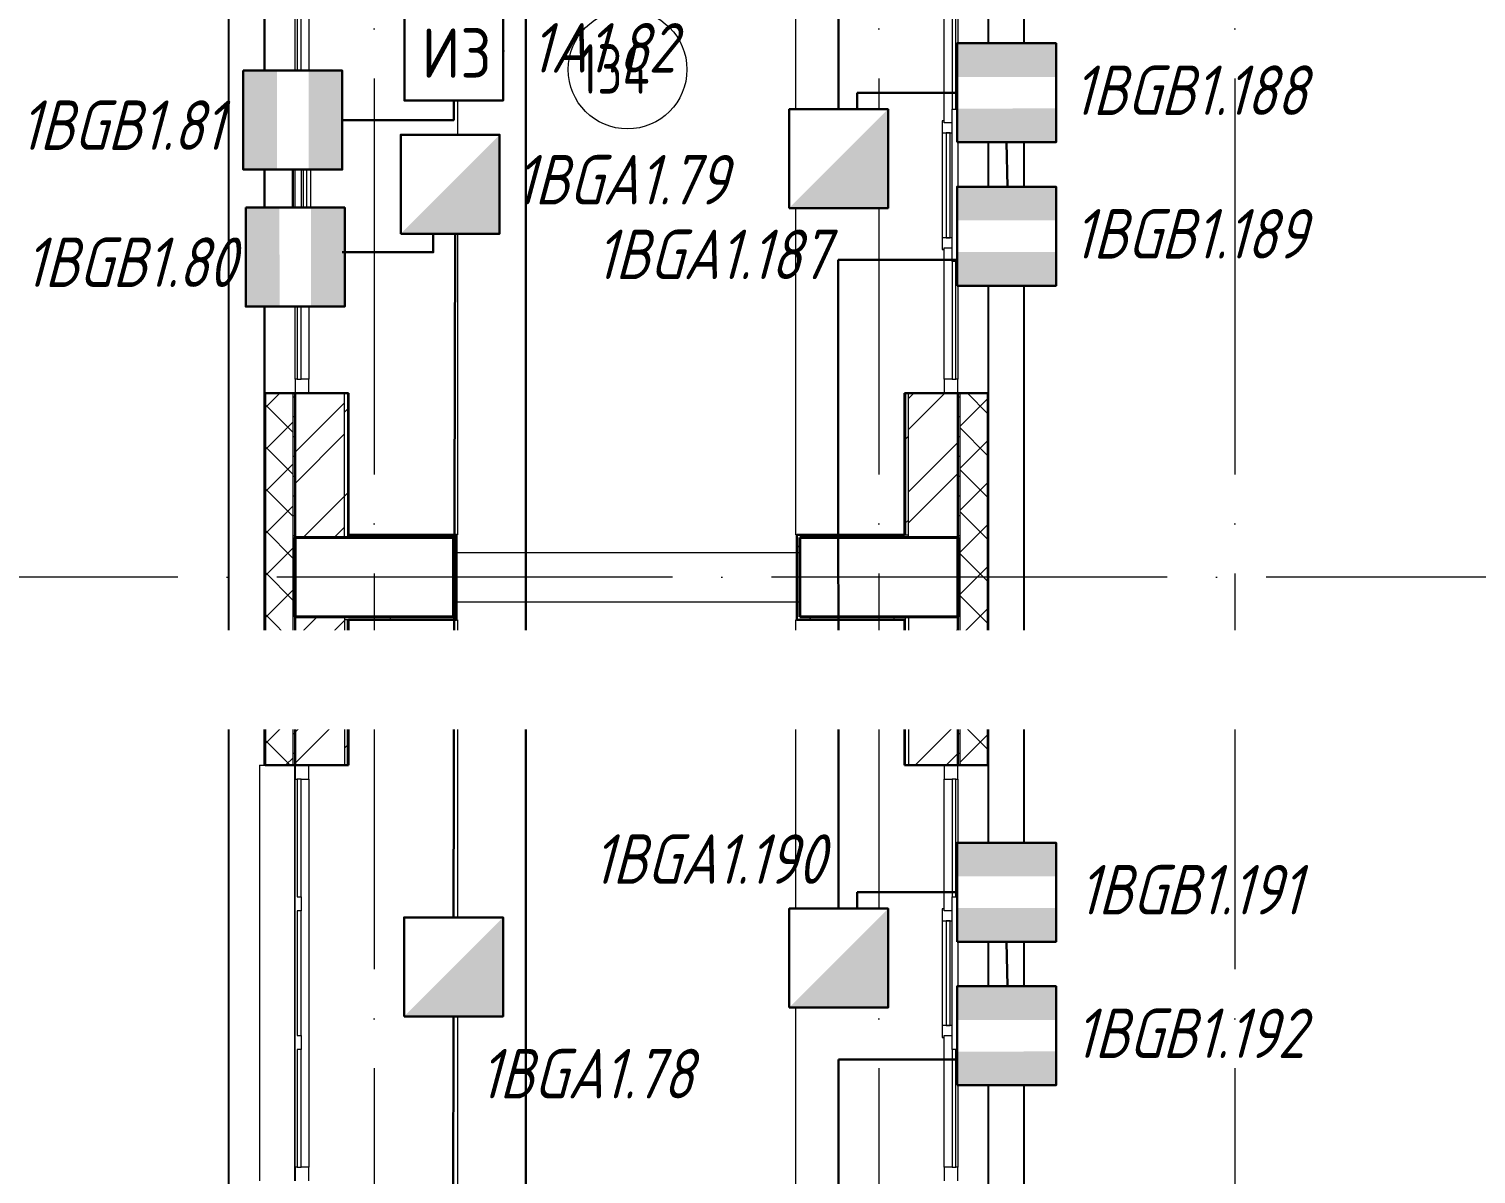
# Model space of a CAD drawing. Header units: millimetres. Extents: x -259793 to 1187961, y -549744 to 43070.
# Drawn here: x -34701 to -27387, y 4171 to 9956 of the extents above; entities that cross this region are included whole.
import ezdxf
from ezdxf import colors
from ezdxf.entities.mleader import LeaderData, LeaderLine
from ezdxf.enums import TextEntityAlignment as Align
from ezdxf.math import Vec2, Vec3

# ---------------------------------------------------------------- set-up
doc = ezdxf.new("R2010")
doc.units = ezdxf.units.MM
doc.linetypes.add('ADSK_Линия сетки', pattern=[25, 20, -2.5, 0, -2.5])
doc.linetypes.add('ADSK_Сверху', pattern=[450, 300, -150])
for name, color, linetype, lineweight in [('_ Окна', 7, 'Continuous', 9), ('RC-Выноски', 7, 'Continuous', 0), ('RC-Извещатели_охранные', 5, 'Continuous', 30), ('RC-Прочее_оборудование', 5, 'Continuous', 30), ('Линии', 7, 'Continuous', 9), ('лс', 5, 'Continuous', 30), ('Марки помещений', 252, 'Continuous', 20), ('Несущие колонны', 252, 'Continuous', 18), ('Ограждение', 252, 'Continuous', 9), ('Окна', 252, 'Continuous', 9), ('Оси', 252, 'Continuous', 9), ('Стены внутренние', 7, 'Continuous', 18), ('Стены наружные', 7, 'Continuous', 18), ('Стены штриховка', 7, 'Continuous', 9)]:
    doc.layers.add(name, color=color, linetype=linetype, lineweight=lineweight)
doc.layers.add('RC-Позиционные_обозначения', color=7, linetype='Continuous')
doc.layers.add('Стены', color=194, linetype='Continuous')
doc.styles.add('GOST Common_3', font='', dxfattribs={"height": 3.5})
doc.styles.add('ISOCPEUR', font='isocpeur.ttf', dxfattribs={"width": 0.9, "height": 350})
doc.styles.add('RubezhCAD', font='', dxfattribs={"oblique": 10})
doc.styles.get("Standard").update_dxf_attribs({"font": ''})
doc.styles.get('GOST Common_3').set_extended_font_data('GOST 2.304 type A')
doc.styles.get('RubezhCAD').set_extended_font_data('GOST type A')
doc.styles.get('Standard').set_extended_font_data('GOST type B')

# ---------------------------------------------------------------- blocks, each defined once
blk = doc.blocks.new('RC-UGO-IOZ-02')
at = {"layer": 'RC-Извещатели_охранные'}
blk.add_attdef('PSTN', text='', height=2.5, dxfattribs=at).set_placement((0.977, 2.603), align=Align.BOTTOM_LEFT)
blk.add_wipeout([(2.5, -2.5), (2.5, 2.5), (-2.5, 2.5), (-2.5, -2.5)]).dxf.layer = 'RC-Извещатели_охранные'
blk.add_wipeout([(-2.5, -2.5), (-2.5, 2.5), (2.5, 2.5), (2.5, -2.5)]).dxf.layer = 'RC-Извещатели_охранные'
h = blk.add_hatch(color=256, dxfattribs=at)
h.dxf.hatch_style = 1
h.paths.add_polyline_path([(2.5, -2.5), (2.5, 2.5), (0, 0), (-2.5, -2.5)])
blk.add_lwpolyline([(-2.5, -2.5), (2.5, -2.5), (2.5, 2.5), (-2.5, 2.5)], close=True, dxfattribs=at)
blk = doc.blocks.new('RC-UGO-IZ-01')
at = {"layer": 'RC-Прочее_оборудование'}
blk.add_point((2.5, 0), dxfattribs=at)
blk.add_attdef('PSTN', text='', height=2.5, dxfattribs=at).set_placement((5.664, 2.581), align=Align.BOTTOM_CENTER)
blk.add_wipeout([(2.493, -2.499), (-2.493, -2.499), (-2.493, 2.499), (2.493, 2.499)]).dxf.layer = 'RC-Прочее_оборудование'
blk.add_wipeout([(-2.493, -2.499), (-2.493, 2.499), (2.493, 2.499), (2.493, -2.499)]).dxf.layer = 'RC-Прочее_оборудование'
blk.add_lwpolyline([(-2.493, 2.499), (2.493, 2.499), (2.493, -2.499), (-2.493, -2.499), (-2.493, 2.499)], close=True, dxfattribs=at)
blk.add_lwpolyline([(-2.493, 2.499), (-2.487, 2.499)], dxfattribs=at)
blk.add_lwpolyline([(-2.493, 2.499), (-2.487, 2.499)], dxfattribs=at)
at = {"layer": 'RC-Прочее_оборудование', "ltscale": 100, "style": 'ISOCPEUR', "width": 0.9}
blk.add_text('ИЗ', height=2.5, dxfattribs=at).set_placement((0.145, -0.085), align=Align.MIDDLE)
blk = doc.blocks.new('RC-UGO-IOM-02')
at = {"layer": 'RC-Извещатели_охранные'}
blk.add_point((0, 0), dxfattribs=at)
blk.add_attdef('PSTN', text='', height=2.5, dxfattribs=at).set_placement((0.977, 2.603), align=Align.BOTTOM_LEFT)
blk.add_wipeout([(2.5, -2.5), (2.5, 2.5), (-2.5, 2.5), (-2.5, -2.5)]).dxf.layer = 'RC-Извещатели_охранные'
blk.add_wipeout([(-2.5, -2.5), (-2.5, 2.5), (2.5, 2.5), (2.5, -2.5)]).dxf.layer = 'RC-Извещатели_охранные'
h = blk.add_hatch(color=256, dxfattribs=at)
h.dxf.hatch_style = 1
h.paths.add_polyline_path([(2.5, 0.8), (2.5, 2.506), (-2.5, 2.499), (-2.5, 0.8)])
h = blk.add_hatch(color=256, dxfattribs=at)
h.dxf.hatch_style = 1
h.paths.add_polyline_path([(2.5, -2.5), (2.5, -0.794), (-2.5, -0.801), (-2.5, -2.5)])
blk.add_lwpolyline([(-2.5, -2.5), (2.5, -2.5), (2.5, 2.5), (-2.5, 2.5)], close=True, dxfattribs=at)
blk = doc.blocks.new('1 этаж')
at = {"layer": '_ Окна', "color": 251, "true_color": 0x636466}
for p, q in [((-33345.8, 10146.3), (-33345.8, 9551.3)), ((-33325.8, 9551.3), (-33325.8, 10146.3)), ((-30035.8, 10146.3), (-30035.8, 9551.3)), ((-30015.8, 9551.3), (-30015.8, 10146.3)), ((-33345.8, 9551.3), (-33325.8, 9551.3)), ((-30035.8, 9551.3), (-30015.8, 9551.3)), ((-33295.8, 9431.3), (-33315.8, 9431.3)), ((-33315.8, 9431.3), (-33315.8, 8901.3)), ((-33295.8, 8901.3), (-33295.8, 9431.3)), ((-30065.8, 9431.3), (-30065.8, 8901.3)), ((-30045.8, 9431.3), (-30065.8, 9431.3)), ((-30045.8, 8901.3), (-30045.8, 9431.3)), ((-33315.8, 8901.3), (-33295.8, 8901.3)), ((-30065.8, 8901.3), (-30045.8, 8901.3)), ((-33325.8, 8781.3), (-33345.8, 8781.3)), ((-33345.8, 8781.3), (-33345.8, 8186.3)), ((-33325.8, 8186.3), (-33325.8, 8781.3)), ((-30035.8, 8781.3), (-30035.8, 8186.3)), ((-30015.8, 8781.3), (-30035.8, 8781.3)), ((-30015.8, 8186.3), (-30015.8, 8781.3)), ((-33345.8, 8186.3), (-33325.8, 8186.3)), ((-30035.8, 8186.3), (-30015.8, 8186.3)), ((-33325.8, 6166.3), (-33345.8, 6166.3)), ((-33345.8, 6166.3), (-33345.8, 5571.3)), ((-33325.8, 5571.3), (-33325.8, 6166.3)), ((-30035.8, 6166.3), (-30035.8, 5571.3)), ((-30015.8, 6166.3), (-30035.8, 6166.3)), ((-30015.8, 5571.3), (-30015.8, 6166.3)), ((-33345.8, 5571.3), (-33325.8, 5571.3)), ((-30035.8, 5571.3), (-30015.8, 5571.3)), ((-33325.8, 5501.3), (-33345.8, 5501.3)), ((-33345.8, 5501.3), (-33345.8, 4871.3)), ((-33325.8, 4871.3), (-33325.8, 5501.3)), ((-30065.8, 5451.3), (-30065.8, 4921.3)), ((-30045.8, 5451.3), (-30065.8, 5451.3)), ((-30045.8, 4921.3), (-30045.8, 5451.3)), ((-30065.8, 4921.3), (-30045.8, 4921.3)), ((-33345.8, 4871.3), (-33325.8, 4871.3)), ((-33325.8, 4801.3), (-33345.8, 4801.3)), ((-33345.8, 4801.3), (-33345.8, 4206.3)), ((-33325.8, 4206.3), (-33325.8, 4801.3)), ((-30035.8, 4801.3), (-30035.8, 4206.3)), ((-30015.8, 4801.3), (-30035.8, 4801.3)), ((-30015.8, 4206.3), (-30015.8, 4801.3)), ((-33345.8, 4206.3), (-33325.8, 4206.3)), ((-30035.8, 4206.3), (-30015.8, 4206.3))]:
    blk.add_line(p, q, dxfattribs=at)
at = {"layer": '_ Окна', "color": 251, "lineweight": 18, "true_color": 0x636466}
for p, q in [((-33285.8, 9481.3), (-33325.8, 9481.3)), ((-33325.8, 9481.3), (-33325.8, 9431.3)), ((-33275.8, 9491.3), (-33285.8, 9491.3)), ((-33285.8, 9491.3), (-33285.8, 9481.3)), ((-33275.8, 9431.3), (-33275.8, 9491.3)), ((-30075.8, 9491.3), (-30085.8, 9491.3)), ((-30085.8, 9491.3), (-30085.8, 9431.3)), ((-30075.8, 9481.3), (-30075.8, 9491.3)), ((-30035.8, 9481.3), (-30075.8, 9481.3)), ((-30035.8, 9431.3), (-30035.8, 9481.3)), ((-33325.8, 9431.3), (-33275.8, 9431.3)), ((-30085.8, 9431.3), (-30035.8, 9431.3)), ((-33275.8, 8901.3), (-33325.8, 8901.3)), ((-33325.8, 8901.3), (-33325.8, 8851.3)), ((-33325.8, 8851.3), (-33285.8, 8851.3)), ((-33285.8, 8851.3), (-33285.8, 8841.3)), ((-33275.8, 8841.3), (-33275.8, 8901.3)), ((-30035.8, 8901.3), (-30085.8, 8901.3)), ((-30085.8, 8901.3), (-30085.8, 8841.3)), ((-30075.8, 8841.3), (-30075.8, 8851.3)), ((-30075.8, 8851.3), (-30035.8, 8851.3)), ((-30035.8, 8851.3), (-30035.8, 8901.3)), ((-33285.8, 8841.3), (-33275.8, 8841.3)), ((-30085.8, 8841.3), (-30075.8, 8841.3)), ((-33345.8, 8186.3), (-33355.8, 8186.3)), ((-33355.8, 8186.3), (-33355.8, 8116.3)), ((-33285.8, 8186.3), (-33325.8, 8186.3)), ((-33285.8, 8116.3), (-33285.8, 8186.3)), ((-30035.8, 8186.3), (-30075.8, 8186.3)), ((-30075.8, 8186.3), (-30075.8, 8116.3)), ((-30005.8, 8186.3), (-30015.8, 8186.3)), ((-30005.8, 8116.3), (-30005.8, 8186.3)), ((-33355.8, 6236.3), (-33355.8, 6166.3)), ((-33285.8, 6166.3), (-33285.8, 6236.3)), ((-30075.8, 6236.3), (-30075.8, 6166.3)), ((-30005.8, 6166.3), (-30005.8, 6236.3)), ((-33355.8, 6166.3), (-33345.8, 6166.3)), ((-33325.8, 6166.3), (-33285.8, 6166.3)), ((-30075.8, 6166.3), (-30035.8, 6166.3)), ((-30015.8, 6166.3), (-30005.8, 6166.3)), ((-30075.8, 5511.3), (-30085.8, 5511.3)), ((-30085.8, 5511.3), (-30085.8, 5451.3)), ((-30075.8, 5501.3), (-30075.8, 5511.3)), ((-30035.8, 5501.3), (-30075.8, 5501.3)), ((-30035.8, 5451.3), (-30035.8, 5501.3)), ((-30085.8, 5451.3), (-30035.8, 5451.3)), ((-30035.8, 4921.3), (-30085.8, 4921.3)), ((-30085.8, 4921.3), (-30085.8, 4861.3)), ((-30035.8, 4871.3), (-30035.8, 4921.3)), ((-30085.8, 4861.3), (-30075.8, 4861.3)), ((-30075.8, 4861.3), (-30075.8, 4871.3)), ((-30075.8, 4871.3), (-30035.8, 4871.3)), ((-33345.8, 4206.3), (-33355.8, 4206.3)), ((-33355.8, 4206.3), (-33355.8, 4136.3)), ((-33285.8, 4206.3), (-33325.8, 4206.3)), ((-33285.8, 4136.3), (-33285.8, 4206.3)), ((-30035.8, 4206.3), (-30075.8, 4206.3)), ((-30075.8, 4206.3), (-30075.8, 4136.3)), ((-30005.8, 4206.3), (-30015.8, 4206.3)), ((-30005.8, 4136.3), (-30005.8, 4206.3))]:
    blk.add_line(p, q, dxfattribs=at)
at = {"layer": 'Линии', "color": 251, "linetype": 'ADSK_Сверху', "ltscale": 100, "true_color": 0x636466}
for p, q in [((-32555.8, 7311.3), (-30805.8, 7311.3)), ((-32555.8, 7061.3), (-30805.8, 7061.3))]:
    blk.add_line(p, q, dxfattribs=at)
at = {"layer": 'Марки помещений', "color": 251, "true_color": 0x636466}
blk.add_circle((-31675.7, 9751.3), 300, dxfattribs=at)
at = {"layer": 'Несущие колонны', "color": 251, "lineweight": 40, "true_color": 0x636466}
for p, q in [((-33355.8, 7386.3), (-32555.8, 7386.3)), ((-33355.8, 6986.3), (-33355.8, 7386.3)), ((-33355.8, 7386.3), (-33355.8, 6986.3)), ((-32555.8, 7386.3), (-33105.8, 7386.3)), ((-32555.8, 7386.3), (-32555.8, 6986.3)), ((-32555.8, 6986.3), (-32555.8, 7386.3)), ((-30805.8, 7386.3), (-30005.8, 7386.3)), ((-30805.8, 6986.3), (-30805.8, 7386.3)), ((-30255.8, 7386.3), (-30805.8, 7386.3)), ((-30805.8, 7386.3), (-30805.8, 6986.3)), ((-30005.8, 7386.3), (-30005.8, 6986.3)), ((-30005.8, 6986.3), (-30005.8, 7386.3)), ((-32555.8, 6986.3), (-33355.8, 6986.3)), ((-33105.8, 6986.3), (-32555.8, 6986.3)), ((-30005.8, 6986.3), (-30805.8, 6986.3)), ((-30805.8, 6986.3), (-30255.8, 6986.3))]:
    blk.add_line(p, q, dxfattribs=at)
at = {"layer": 'Несущие колонны', "color": 251, "true_color": 0x636466}
for p, q in [((-33105.8, 7386.3), (-33355.8, 7386.3)), ((-30005.8, 7386.3), (-30255.8, 7386.3)), ((-33355.8, 6986.3), (-33105.8, 6986.3)), ((-30255.8, 6986.3), (-30005.8, 6986.3))]:
    blk.add_line(p, q, dxfattribs=at)
at = {"layer": 'Ограждение', "color": 251, "true_color": 0x636466}
for p, q in [((-32535.8, 10791.3), (-32535.8, 7401.3)), ((-30825.8, 7401.3), (-30825.8, 10791.3)), ((-32535.8, 7401.3), (-32540.8, 7401.3)), ((-30820.8, 7401.3), (-30825.8, 7401.3)), ((-32540.8, 6971.3), (-32535.8, 6971.3)), ((-32535.8, 6971.3), (-32535.8, 3371.3)), ((-30825.8, 6971.3), (-30820.8, 6971.3)), ((-30825.8, 3371.3), (-30825.8, 6971.3))]:
    blk.add_line(p, q, dxfattribs=at)
at = {"layer": 'Окна', "color": 251, "true_color": 0x636466}
for p, q in [((-33355.8, 8186.3), (-33355.8, 10146.3)), ((-33285.8, 10146.3), (-33285.8, 9491.3)), ((-30075.8, 9491.3), (-30075.8, 10146.3)), ((-30005.8, 10146.3), (-30005.8, 8186.3)), ((-33325.8, 9551.3), (-33325.8, 9481.3)), ((-30035.8, 9481.3), (-30035.8, 9551.3)), ((-33325.8, 9431.3), (-33325.8, 8901.3)), ((-33275.8, 8901.3), (-33275.8, 9431.3)), ((-30085.8, 9431.3), (-30085.8, 8901.3)), ((-30035.8, 8901.3), (-30035.8, 9431.3)), ((-33325.8, 8851.3), (-33325.8, 8781.3)), ((-30035.8, 8781.3), (-30035.8, 8851.3)), ((-33285.8, 8841.3), (-33285.8, 8186.3)), ((-30075.8, 8186.3), (-30075.8, 8841.3)), ((-33535.8, 6236.3), (-33505.8, 6236.3)), ((-33535.8, 6236.3), (-33535.8, 4136.3)), ((-33356.8, 4136.3), (-33356.8, 6236.3)), ((-33355.8, 4206.3), (-33355.8, 6166.3)), ((-33285.8, 6166.3), (-33285.8, 4206.3)), ((-30075.8, 5511.3), (-30075.8, 6166.3)), ((-30005.8, 6166.3), (-30005.8, 4206.3)), ((-33325.8, 5571.3), (-33325.8, 5501.3)), ((-30035.8, 5501.3), (-30035.8, 5571.3)), ((-30085.8, 5451.3), (-30085.8, 4921.3)), ((-30035.8, 4921.3), (-30035.8, 5451.3)), ((-33325.8, 4871.3), (-33325.8, 4801.3)), ((-30075.8, 4206.3), (-30075.8, 4861.3)), ((-30035.8, 4801.3), (-30035.8, 4871.3))]:
    blk.add_line(p, q, dxfattribs=at)
at = {"layer": 'Оси', "color": 251, "linetype": 'ADSK_Линия сетки', "ltscale": 100, "true_color": 0x636466}
for p, q in [((-32955.8, 32206.9), (-32955.8, -33769.9)), ((-30405.8, 32206.9), (-30405.8, -33769.9)), ((-28605.8, 32206.9), (-28605.8, -33769.9)), ((-26448.4, 7186.3), (-72528.1, 7186.3))]:
    blk.add_line(p, q, dxfattribs=at)
at = {"layer": 'Стены', "color": 251, "true_color": 0x636466}
for p, q in [((-33690.8, -4641.7), (-33690.8, 11054.3)), ((-29670.8, 228.3), (-29670.8, 11054.3)), ((-33510.8, 6236.3), (-33510.8, 10927.4)), ((-29850.8, 448.3), (-29850.8, 10927.4))]:
    blk.add_line(p, q, dxfattribs=at)
at = {"layer": 'Стены внутренние', "color": 251, "true_color": 0x636466}
for p, q in [((-33507.8, 8116.3), (-33507.8, 10216.3)), ((-29853.8, 10216.3), (-29853.8, 8116.3)), ((-29853.8, 6236.3), (-29853.8, 4136.3))]:
    blk.add_line(p, q, dxfattribs=at)
at = {"layer": 'Стены внутренние', "color": 251, "lineweight": 30, "true_color": 0x636466}
for p, q in [((-33507.8, 8116.3), (-33507.8, 6236.3)), ((-33365.8, 8116.3), (-33507.8, 8116.3)), ((-29853.8, 8116.3), (-29995.8, 8116.3)), ((-29853.8, 6236.3), (-29853.8, 8116.3)), ((-33507.8, 6236.3), (-33365.8, 6236.3)), ((-29995.8, 6236.3), (-29853.8, 6236.3))]:
    blk.add_line(p, q, dxfattribs=at)
at = {"layer": 'Стены внутренние', "color": 251, "linetype": 'Continuous', "lineweight": 9, "true_color": 0x636466}
for p, q in [((-33505.8, 8094.5), (-33506.5, 8095.7)), ((-33505.8, 8043.8), (-33435.4, 8114.3)), ((-33365.8, 7918.1), (-33505.8, 8058.1)), ((-29995.8, 7947.6), (-29855.8, 8087.6)), ((-29855.8, 8014.3), (-29955.8, 8114.3)), ((-33505.8, 7831.7), (-33365.8, 7971.7)), ((-29855.8, 7802.2), (-29995.8, 7942.2)), ((-29855.8, 7919.2), (-29853.8, 7919.2)), ((-33365.8, 7705.9), (-33505.8, 7845.9)), ((-29995.8, 7735.5), (-29855.8, 7875.5)), ((-33505.8, 7619.6), (-33365.8, 7759.6)), ((-29855.8, 7590.1), (-29995.8, 7730.1)), ((-33365.8, 7493.8), (-33505.8, 7633.8)), ((-29995.8, 7523.3), (-29855.8, 7663.3)), ((-29855.8, 7614.4), (-29853.8, 7614.4)), ((-33505.8, 7407.4), (-33365.8, 7547.4)), ((-29853.8, 7580.5), (-29855.8, 7577)), ((-29855.8, 7377.9), (-29995.8, 7517.9)), ((-33365.8, 7281.7), (-33505.8, 7421.7)), ((-29995.8, 7311.2), (-29855.8, 7451.2)), ((-33505.8, 7195.3), (-33365.8, 7335.3)), ((-29855.8, 7165.8), (-29995.8, 7305.8)), ((-33365.8, 7069.5), (-33505.8, 7209.5)), ((-29995.8, 7099.1), (-29855.8, 7239.1)), ((-29855.8, 7208), (-29853.8, 7208)), ((-33505.8, 6983.2), (-33365.8, 7123.2)), ((-29855.8, 6953.7), (-29995.8, 7093.7)), ((-29995.8, 6886.9), (-29855.8, 7026.9)), ((-33365.8, 6857.4), (-33505.8, 6997.4)), ((-33505.8, 6771), (-33365.8, 6911)), ((-29855.8, 6741.5), (-29995.8, 6881.5)), ((-29995.8, 6674.8), (-29855.8, 6814.8)), ((-33365.8, 6645.3), (-33505.8, 6785.3)), ((-29855.8, 6801.6), (-29853.8, 6801.6)), ((-33505.8, 6558.9), (-33365.8, 6698.9)), ((-29855.8, 6529.4), (-29995.8, 6669.4)), ((-29995.8, 6462.7), (-29855.8, 6602.7)), ((-29854, 6646.3), (-29855.8, 6649.4)), ((-33365.8, 6433.1), (-33505.8, 6573.1)), ((-33505.8, 6346.8), (-33365.8, 6486.8)), ((-29855.8, 6317.3), (-29995.8, 6457.3)), ((-29855.8, 6496.8), (-29853.8, 6496.8)), ((-29995.8, 6250.5), (-29855.8, 6390.5)), ((-33383.1, 6238.3), (-33505.8, 6361)), ((-33444.4, 6238.3), (-33444.5, 6238.1)), ((-33402.2, 6238.3), (-33365.8, 6274.6)), ((-29988.9, 6238.3), (-29995.8, 6245.1))]:
    blk.add_line(p, q, dxfattribs=at)
at = {"layer": 'Стены наружные', "color": 251, "lineweight": 30, "true_color": 0x636466}
for p, q in [((-33085.8, 8116.3), (-33365.8, 8116.3)), ((-33355.8, 6236.3), (-33355.8, 8116.3)), ((-33085.8, 7401.3), (-33085.8, 8116.3)), ((-29995.8, 8116.3), (-30275.8, 8116.3)), ((-30275.8, 8116.3), (-30275.8, 7401.3)), ((-30005.8, 8116.3), (-30005.8, 6236.3)), ((-33090.8, 7401.3), (-32540.8, 7401.3)), ((-32540.8, 6971.3), (-32540.8, 7401.3)), ((-30820.8, 7401.3), (-30820.8, 6971.3)), ((-30275.8, 7401.3), (-30820.8, 7401.3)), ((-33105.8, 7386.3), (-32555.8, 7386.3)), ((-32555.8, 7386.3), (-32555.8, 6986.3)), ((-30805.8, 6986.3), (-30805.8, 7386.3)), ((-30805.8, 7386.3), (-30255.8, 7386.3)), ((-32555.8, 6986.3), (-33105.8, 6986.3)), ((-33085.8, 6971.3), (-32540.8, 6971.3)), ((-33085.8, 6236.3), (-33085.8, 6971.3)), ((-30270.8, 6971.3), (-30820.8, 6971.3)), ((-30255.8, 6986.3), (-30805.8, 6986.3)), ((-30275.8, 6971.3), (-30275.8, 6236.3)), ((-33365.8, 6236.3), (-33085.8, 6236.3)), ((-30275.8, 6236.3), (-29995.8, 6236.3))]:
    blk.add_line(p, q, dxfattribs=at)
at = {"layer": 'Стены наружные', "color": 251, "linetype": 'Continuous', "lineweight": 9, "true_color": 0x636466}
for p, q in [((-33355.8, 8096), (-33365.8, 8096)), ((-33355.8, 7817.8), (-33105.8, 8067.8)), ((-33090.8, 8105.3), (-33085.8, 8110.3)), ((-30275.8, 8091.9), (-30270.8, 8096.9)), ((-30255.8, 8089), (-30228.6, 8116.3)), ((-30255.8, 7931.9), (-30071.4, 8116.3)), ((-29995.8, 8096), (-30005.8, 8096)), ((-33355.8, 7996), (-33365.8, 7996)), ((-33105.8, 8019.6), (-33090.8, 8034.6)), ((-33090.8, 8034.6), (-33085.8, 8039.6)), ((-30275.8, 8021.1), (-30270.8, 8026.1)), ((-29995.8, 7996), (-30005.8, 7996)), ((-33355.8, 7660.7), (-33105.8, 7910.7)), ((-33090.8, 7963.9), (-33085.8, 7968.9)), ((-30275.8, 7950.4), (-30270.8, 7955.4)), ((-30270.8, 7884.7), (-30255.8, 7899.7)), ((-33355.8, 7896), (-33365.8, 7896)), ((-33090.8, 7893.1), (-33085.8, 7898.1)), ((-33090.8, 7822.4), (-33085.8, 7827.4)), ((-30275.8, 7879.7), (-30270.8, 7884.7)), ((-30255.8, 7617.6), (-30005.8, 7867.6)), ((-29995.8, 7896), (-30005.8, 7896)), ((-33355.8, 7796), (-33365.8, 7796)), ((-33090.8, 7751.7), (-33085.8, 7756.7)), ((-30275.8, 7809), (-30270.8, 7814)), ((-29995.8, 7796), (-30005.8, 7796)), ((-33355.8, 7696), (-33365.8, 7696)), ((-33090.8, 7681), (-33085.8, 7686)), ((-30275.8, 7738.3), (-30270.8, 7743.3)), ((-30255.8, 7460.4), (-30005.8, 7710.4)), ((-29995.8, 7696), (-30005.8, 7696)), ((-33105.8, 7595.3), (-33090.8, 7610.3)), ((-33090.8, 7610.3), (-33085.8, 7615.3)), ((-30275.8, 7667.6), (-30270.8, 7672.6)), ((-33355.8, 7596), (-33365.8, 7596)), ((-33315.9, 7386.3), (-33105.8, 7596.4)), ((-33090.8, 7539.6), (-33085.8, 7544.6)), ((-30275.8, 7596.9), (-30270.8, 7601.9)), ((-29995.8, 7596), (-30005.8, 7596)), ((-33355.8, 7496), (-33365.8, 7496)), ((-33090.8, 7468.9), (-33085.8, 7473.9)), ((-30275.8, 7526.2), (-30270.8, 7531.2)), ((-30275.8, 7455.5), (-30270.8, 7460.5)), ((-30270.8, 7460.5), (-30255.8, 7475.5)), ((-29995.8, 7496), (-30005.8, 7496)), ((-33355.8, 7396), (-33365.8, 7396)), ((-33158.7, 7386.3), (-33105.8, 7439.2)), ((-33087.7, 7401.3), (-33085.8, 7403.2)), ((-32890.6, 7386.3), (-32875.6, 7401.3)), ((-30769.3, 7386.3), (-30754.3, 7401.3)), ((-30345, 7386.3), (-30330, 7401.3)), ((-30015.7, 7386.3), (-30005.8, 7396.1)), ((-29995.8, 7396), (-30005.8, 7396)), ((-30820.8, 7334.7), (-30805.8, 7349.7)), ((-33355.8, 7296), (-33365.8, 7296)), ((-32555.8, 7296.8), (-32540.8, 7311.8)), ((-29995.8, 7296), (-30005.8, 7296)), ((-33355.8, 7196), (-33365.8, 7196)), ((-29995.8, 7196), (-30005.8, 7196)), ((-33355.8, 7096), (-33365.8, 7096)), ((-29995.8, 7096), (-30005.8, 7096)), ((-33355.8, 6996), (-33365.8, 6996)), ((-33355.8, 6874.9), (-33244.4, 6986.3)), ((-33355.8, 6717.7), (-33105.8, 6967.7)), ((-32881.3, 6971.3), (-32866.3, 6986.3)), ((-30760, 6971.3), (-30745, 6986.3)), ((-30335.7, 6971.3), (-30320.7, 6986.3)), ((-30275.8, 6960.5), (-30270.8, 6965.5)), ((-29995.8, 6996), (-30005.8, 6996)), ((-33355.8, 6896), (-33365.8, 6896)), ((-33090.8, 6903.2), (-33085.8, 6908.2)), ((-30275.8, 6889.8), (-30270.8, 6894.8)), ((-30255.8, 6674.7), (-30005.8, 6924.7)), ((-29995.8, 6896), (-30005.8, 6896)), ((-33090.8, 6832.5), (-33085.8, 6837.5)), ((-30275.8, 6819.1), (-30270.8, 6824.1)), ((-33355.8, 6796), (-33365.8, 6796)), ((-33105.8, 6746.8), (-33090.8, 6761.8)), ((-33090.8, 6761.8), (-33085.8, 6766.8)), ((-30275.8, 6748.3), (-30270.8, 6753.3)), ((-30255.8, 6517.5), (-30005.8, 6767.5)), ((-29995.8, 6796), (-30005.8, 6796)), ((-33355.8, 6696), (-33365.8, 6696)), ((-33090.8, 6691.1), (-33085.8, 6696.1)), ((-30275.8, 6677.6), (-30270.8, 6682.6)), ((-29995.8, 6696), (-30005.8, 6696)), ((-33355.8, 6596), (-33365.8, 6596)), ((-33355.8, 6403.4), (-33105.8, 6653.4)), ((-33090.8, 6620.4), (-33085.8, 6625.4)), ((-30275.8, 6606.9), (-30270.8, 6611.9)), ((-30270.8, 6611.9), (-30255.8, 6626.9)), ((-29995.8, 6596), (-30005.8, 6596)), ((-33090.8, 6549.6), (-33085.8, 6554.6)), ((-30275.8, 6536.2), (-30270.8, 6541.2)), ((-33355.8, 6496), (-33365.8, 6496)), ((-33355.8, 6246.3), (-33105.8, 6496.3)), ((-33090.8, 6478.9), (-33085.8, 6483.9)), ((-30275.8, 6465.5), (-30270.8, 6470.5)), ((-30222.7, 6236.3), (-30005.8, 6453.2)), ((-29995.8, 6496), (-30005.8, 6496)), ((-33355.8, 6396), (-33365.8, 6396)), ((-33090.8, 6408.2), (-33085.8, 6413.2)), ((-30275.8, 6394.8), (-30270.8, 6399.8)), ((-29995.8, 6396), (-30005.8, 6396)), ((-33355.8, 6296), (-33365.8, 6296)), ((-33105.8, 6322.5), (-33090.8, 6337.5)), ((-33090.8, 6337.5), (-33085.8, 6342.5)), ((-30275.8, 6324.1), (-30270.8, 6329.1)), ((-30065.6, 6236.3), (-30005.8, 6296)), ((-29995.8, 6296), (-30005.8, 6296)), ((-33090.8, 6266.8), (-33085.8, 6271.8)), ((-30275.8, 6253.4), (-30270.8, 6258.4))]:
    blk.add_line(p, q, dxfattribs=at)
at = {"layer": 'Стены наружные', "color": 251, "true_color": 0x636466}
for p, q in [((-33355.8, 7386.3), (-33105.8, 7386.3)), ((-30255.8, 7386.3), (-30005.8, 7386.3)), ((-33105.8, 6986.3), (-33355.8, 6986.3)), ((-30005.8, 6986.3), (-30255.8, 6986.3))]:
    blk.add_line(p, q, dxfattribs=at)
at = {"layer": 'Стены штриховка', "color": 251, "true_color": 0x636466}
for p, q in [((-33505.8, 6238.3), (-33505.8, 8114.3)), ((-33505.8, 8114.3), (-33365.8, 8114.3)), ((-33365.8, 6236.3), (-33365.8, 8116.3)), ((-33105.8, 7386.3), (-33105.8, 8116.3)), ((-33090.8, 8116.3), (-33090.8, 7386.3)), ((-30270.8, 8116.3), (-30270.8, 7401.3)), ((-30255.8, 7386.3), (-30255.8, 8116.3)), ((-29995.8, 8116.3), (-29995.8, 6236.3)), ((-29855.8, 8114.3), (-29995.8, 8114.3)), ((-29855.8, 6238.3), (-29855.8, 8114.3)), ((-30275.8, 7401.3), (-30255.8, 7401.3)), ((-33105.8, 6986.3), (-33105.8, 6236.3)), ((-33085.8, 6971.3), (-33105.8, 6971.3)), ((-33090.8, 6236.3), (-33090.8, 6971.3)), ((-30270.8, 6236.3), (-30270.8, 6986.3)), ((-30255.8, 6986.3), (-30255.8, 6236.3)), ((-33365.8, 6238.3), (-33505.8, 6238.3)), ((-29995.8, 6238.3), (-29855.8, 6238.3))]:
    blk.add_line(p, q, dxfattribs=at)
at = {"layer": 'Марки помещений', "color": 251, "true_color": 0x636466, "style": 'GOST Common_3', "width": 0.9}
blk.add_text('134', height=250, dxfattribs=at).set_placement((-31919.1, 9629))

msp = doc.modelspace()

# ---------------------------------------------------------------- linework, layer by layer
at = {"layer": 'лс'}
msp.add_line((-30608.8539, 4750.45272), (-30608.8539, 1911.97336), dxfattribs=at)

# ---------------------------------------------------------------- block references
msp.add_blockref('1 этаж', (0, 0))

# ---------------------------------------------------------------- next in the draw order: block references
at = {"layer": 'RC-Извещатели_охранные', "color": 1, "ltscale": 0.01}
ref = msp.add_blockref('RC-UGO-IOM-02', (-29759.80155, 9634.10969), dxfattribs=dict(at, xscale=100, yscale=100, zscale=100))
ref.add_attrib('PSTN', '1BGB1.188', dxfattribs={"layer": 'RC-Позиционные_обозначения', "height": 250, "style": 'RubezhCAD', "oblique": 15}).set_placement((-28834.63002, 9446.62217), align=Align.BOTTOM_CENTER)
ref = msp.add_blockref('RC-UGO-IOM-02', (-33367.97624, 9496.09715), dxfattribs=dict(at, xscale=100, yscale=100, zscale=100, rotation=270))
ref.add_attrib('PSTN', '1BGB1.81', dxfattribs={"layer": 'RC-Позиционные_обозначения', "height": 250, "style": 'RubezhCAD', "oblique": 15}).set_placement((-34233.37408, 9270.1912), align=Align.BOTTOM_CENTER)
ref = msp.add_blockref('RC-UGO-IOZ-02', (-30608.8539, 9300.89668), dxfattribs=dict(at, xscale=100, yscale=100, zscale=100))
ref.add_attrib('PSTN', '1BGA1.187', dxfattribs={"layer": 'RC-Позиционные_обозначения', "height": 250, "style": 'RubezhCAD', "oblique": 15}).set_placement((-31248.50737, 8617.3882), align=Align.BOTTOM_CENTER)
ref = msp.add_blockref('RC-UGO-IOM-02', (-29759.80155, 8908.88324), dxfattribs=dict(at, xscale=100, yscale=100, zscale=100))
ref.add_attrib('PSTN', '1BGB1.189', dxfattribs={"layer": 'RC-Позиционные_обозначения', "height": 250, "style": 'RubezhCAD', "oblique": 15}).set_placement((-28834.63002, 8721.39572), align=Align.BOTTOM_CENTER)
ref = msp.add_blockref('RC-UGO-IOM-02', (-33354.96503, 8803.53916), dxfattribs=dict(at, xscale=100, yscale=100, zscale=100, rotation=270))
ref.add_attrib('PSTN', '1BGB1.80', dxfattribs={"layer": 'RC-Позиционные_обозначения', "height": 250, "style": 'RubezhCAD', "oblique": 15}).set_placement((-34189.85116, 8577.63321), align=Align.BOTTOM_CENTER)
ref = msp.add_blockref('RC-UGO-IOM-02', (-29759.80155, 5595.22715), dxfattribs=dict(at, xscale=100, yscale=100, zscale=100))
ref.add_attrib('PSTN', '1BGB1.191', dxfattribs={"layer": 'RC-Позиционные_обозначения', "height": 250, "style": 'RubezhCAD', "oblique": 15}).set_placement((-28834.63002, 5407.73963), align=Align.BOTTOM_CENTER)
ref = msp.add_blockref('RC-UGO-IOZ-02', (-32555.01116, 5217.57127), dxfattribs=dict(at, xscale=100, yscale=100, zscale=100))
ref.add_attrib('PSTN', '1BGA1.78', dxfattribs={"layer": 'RC-Позиционные_обозначения', "height": 250, "style": 'RubezhCAD', "oblique": 15}).set_placement((-31884.52452, 4478.35555), align=Align.BOTTOM_CENTER)
ref = msp.add_blockref('RC-UGO-IOM-02', (-29759.80155, 4870.0007), dxfattribs=dict(at, xscale=100, yscale=100, zscale=100))
ref.add_attrib('PSTN', '1BGB1.192', dxfattribs={"layer": 'RC-Позиционные_обозначения', "height": 250, "style": 'RubezhCAD', "oblique": 15}).set_placement((-28834.63002, 4682.51318), align=Align.BOTTOM_CENTER)
at = {"layer": 'RC-Прочее_оборудование', "color": 1, "ltscale": 0.01}
ref = msp.add_blockref('RC-UGO-IZ-01', (-32554.29631, 9844.06115), dxfattribs=dict(at, xscale=100, yscale=100, zscale=100))
ref.add_attrib('PSTN', '1A1.82', (-32164.65945, 9735.94816), dxfattribs={"layer": 'RC-Позиционные_обозначения', "height": 250, "style": 'RubezhCAD', "oblique": 15})

# ---------------------------------------------------------------- next in the draw order: linework, layer by layer
at = {"layer": 'лс'}
for p, q in [((-30608.8539, 12055.82819), (-30608.8539, 9550.89668)), ((-30514.81649, 9550.89668), (-30514.81649, 9634.10969)), ((-30514.81649, 9634.10969), (-30009.80155, 9634.10969)), ((-29759.80155, 9384.10969), (-29755.7995, 9158.88324)), ((-30009.80155, 8789.33526), (-30610.70608, 8789.33526)), ((-29759.80155, 5345.22715), (-29755.7995, 5120.0007)), ((-32563.92224, 1920.92087), (-32555.01116, 4967.57127)), ((-30009.80155, 4750.45272), (-30608.8539, 4750.45272))]:
    msp.add_line(p, q, dxfattribs=at)
for points in [[(-33117.97624, 9496.09715), (-32554.29631, 9496.09715), (-32554.29631, 9594.12864)], [(-33367.97624, 9246.09715), (-33367.97624, 9053.53916)]]:
    msp.add_lwpolyline(points, dxfattribs=at)

# ---------------------------------------------------------------- next in the draw order: block references
at = {"layer": 'RC-Извещатели_охранные', "color": 1, "ltscale": 0.01}
ref = msp.add_blockref('RC-UGO-IOZ-02', (-32572.09693, 9172.02612), dxfattribs=dict(at, xscale=100, yscale=100, zscale=100))
ref.add_attrib('PSTN', '1BGA1.79', dxfattribs={"layer": 'RC-Позиционные_обозначения', "height": 250, "style": 'RubezhCAD', "oblique": 15}).set_placement((-31708.33162, 8994.57266), align=Align.BOTTOM_CENTER)
ref = msp.add_blockref('RC-UGO-IOZ-02', (-30608.8539, 5262.01414), dxfattribs=dict(at, xscale=100, yscale=100, zscale=100))
ref.add_attrib('PSTN', '1BGA1.190', dxfattribs={"layer": 'RC-Позиционные_обозначения', "height": 250, "style": 'RubezhCAD', "oblique": 15}).set_placement((-31265.84614, 5562.43436), align=Align.BOTTOM_CENTER)

# ---------------------------------------------------------------- next in the draw order: linework, layer by layer
at = {"layer": 'лс'}
for p, q in [((-32555.01116, 5467.57127), (-32546.10009, 8922.02612)), ((-30610.70608, 8789.33526), (-30608.8539, 5512.01414)), ((-30514.81649, 5512.01414), (-30514.81649, 5595.22715)), ((-30514.81649, 5595.22715), (-30009.80155, 5595.22715))]:
    msp.add_line(p, q, dxfattribs=at)
for points in [[(-33399.24266, 12366.91929), (-32190.16287, 12366.91929), (-32190.16287, -11884.07386)], [(-33117.97624, 8828.31921), (-32657.69194, 8828.31921), (-32657.69194, 8922.02612)]]:
    msp.add_lwpolyline(points, dxfattribs=at)

# ---------------------------------------------------------------- next in the draw order: leaders
at = {"layer": 'RC-Выноски', "ltscale": 0.01}
ml = msp.add_multileader_mtext('Standard', dxfattribs=at)
ml.set_content('RS2', color=256, style='RubezhCAD')
ml.set_leader_properties()
ml.build(insert=Vec2(0, 0))
ml.multileader.update_dxf_attribs({"has_text_frame": 1, "text_left_attachment_type": 2, "text_right_attachment_type": 6, "dogleg_length": 2, "arrow_head_size": 200, "scale": 100})
ctx = ml.context
ctx.base_point, ctx.scale, ctx.char_height, ctx.arrow_head_size, ctx.landing_gap_size, ctx.plane_origin = Vec3(-44931.63742, 6668.56964), 100, 250, 200, 100, Vec3(-95232.0694, -177238.30368)
ctx.left_attachment, ctx.right_attachment, ctx.text_align_type = 2, 6, 1
notes = []
notes.append((ctx, [(1, (1, 1, 0), (-44039.69853, 6493.56964), (-1, 0), 200, [(0, [(-44039.69853, 7706.26841)], 0, [])])]))
ctx.mtext.insert, ctx.mtext.width, ctx.mtext.alignment, ctx.mtext.flow_direction = Vec3(-44585.66797, 6793.56964), 397.2804211, 2, 5
ctx.mtext.has_bg_fill, ctx.mtext.bg_color, ctx.mtext.bg_scale_factor, ctx.mtext.bg_transparency, ctx.mtext.use_window_bg_color = 1, -1027028792, 1.5, 0, 1
for ctx, leaders in notes:
    for number, flags, end, landing, length, lines in leaders:
        leader = LeaderData()
        leader.index, (leader.has_last_leader_line, leader.has_dogleg_vector, leader.attachment_direction) = number, flags
        leader.last_leader_point, leader.dogleg_vector, leader.dogleg_length = Vec3(end), Vec3(landing), length
        for number, points, colour, breaks in lines:
            line = LeaderLine()
            line.index, line.vertices, line.color, line.breaks = number, Vec3.list(points), colors.encode_raw_color(colour), breaks
            leader.lines.append(line)
        ctx.leaders.append(leader)

doc.saveas('drawing.dxf')
